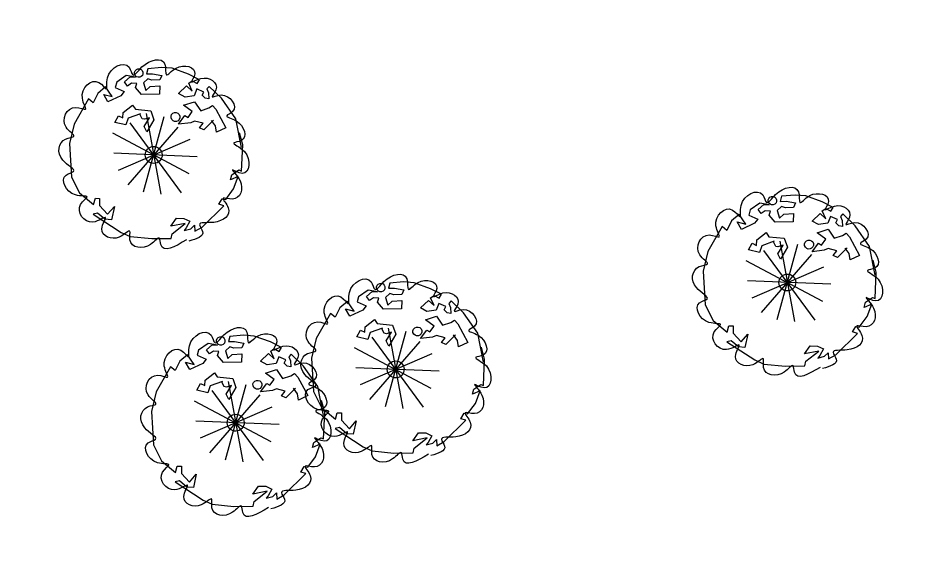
# Model space of a CAD drawing. Extents: x 652 to 897, y 187 to 370.
# Drawn here: x 859.09 to 876.03, y 230.41 to 240.7 of the extents above; entities that cross this region are included whole.
import ezdxf

# ---------------------------------------------------------------- set-up
doc = ezdxf.new("R2010")
doc.units = 0
doc.layers.get('0').update_dxf_attribs({"linetype": 'CONTINUOUS'})
doc.layers.add('ROAD', color=1, linetype='CONTINUOUS')
doc.styles.add('DIM_FONT', font='txt', dxfattribs={"width": 0.8})
doc.styles.get("Standard").update_dxf_attribs({"font": 'SimSun.ttf'})

# ---------------------------------------------------------------- blocks, each defined once
blk = doc.blocks.new('DDDDDD')
at = {"color": 231}
for p, q in [((0.51, 7.594), (-0.547, 7.166)), ((0.139, 7.366), (0.453, 7.451)), ((0.453, 7.451), (0.51, 7.594)), ((1.368, 7.565), (0.767, 7.394)), ((1.968, 7.48), (1.368, 7.565)), ((2.939, 6.88), (1.968, 7.48)), ((-0.547, 7.166), (-0.833, 6.995)), ((-0.004, 7.194), (0.139, 7.366)), ((0.31, 6.852), (-0.004, 7.194)), ((0.625, 7.251), (0.225, 7.194)), ((0.225, 7.194), (0.31, 6.852)), ((0.825, 7.109), (0.625, 7.251)), ((0.767, 7.394), (0.91, 7.223)), ((0.91, 7.223), (0.825, 7.109)), ((-0.833, 6.995), (-1.319, 6.424)), ((3.396, 6.367), (2.939, 6.88)), ((-1.319, 6.424), (-1.69, 5.882)), ((3.825, 5.482), (3.396, 6.367)), ((-1.69, 5.882), (-1.576, 5.767)), ((1.296, 3.526), (0.653, 6.059)), ((1.246, 6.025), (0.717, 3.418)), ((-1.576, 5.767), (-1.547, 5.197)), ((-1.547, 5.197), (-1.347, 5.653)), ((-1.347, 5.653), (-1.233, 5.339)), ((0.088, 3.561), (1.806, 5.826)), ((0.146, 5.749), (1.857, 3.707)), ((-1.719, 5.368), (-1.804, 5.14)), ((-1.69, 5.254), (-1.719, 5.368)), ((-1.576, 5.026), (-1.69, 5.254)), ((-1.233, 5.339), (-1.376, 5.14)), ((2.294, 4.155), (-0.248, 5.304)), ((2.409, 5.474), (-0.22, 4.128)), ((3.625, 5.425), (3.825, 5.482)), ((3.796, 5.111), (3.625, 5.425)), ((-1.947, 5.083), (-1.976, 4.797)), ((-1.776, 4.968), (-1.947, 5.083)), ((-1.804, 5.14), (-1.776, 4.968)), ((-1.376, 5.14), (-1.576, 5.026)), ((3.282, 4.512), (3.368, 4.997)), ((3.368, 4.997), (3.654, 4.968)), ((3.654, 4.968), (3.425, 4.769)), ((3.825, 4.769), (3.796, 5.111)), ((-1.976, 4.797), (-1.804, 3.77)), ((-0.61, 4.707), (2.342, 4.779)), ((3.425, 4.769), (3.825, 4.769)), ((3.339, 4.341), (3.282, 4.512)), ((3.625, 4.512), (3.339, 4.341)), ((3.739, 4.369), (3.625, 4.512)), ((3.739, 3.97), (3.739, 4.369)), ((3.425, 3.97), (3.425, 4.141)), ((3.425, 4.141), (3.596, 4.141)), ((3.596, 4.141), (3.625, 3.884)), ((-1.804, 3.77), (-1.661, 3.884)), ((-1.661, 3.884), (-1.576, 3.684)), ((2.568, 3.399), (2.911, 3.913)), ((2.911, 3.913), (3.225, 3.941)), ((3.196, 3.627), (2.939, 3.713)), ((2.939, 3.713), (2.968, 3.513)), ((3.225, 3.941), (3.311, 3.827)), ((3.311, 3.827), (3.425, 3.97)), ((3.511, 3.741), (3.739, 3.97)), ((3.625, 3.884), (3.511, 3.741)), ((-1.576, 3.684), (-1.661, 3.599)), ((-1.661, 3.599), (-1.519, 3.171)), ((2.796, 3.228), (2.568, 3.399)), ((2.968, 3.513), (2.796, 3.228)), ((3.111, 3.342), (3.225, 3.427)), ((3.225, 3.427), (3.196, 3.627)), ((-1.519, 3.171), (-1.261, 2.8)), ((-1.261, 2.8), (-1.204, 3.085)), ((-1.204, 3.085), (-1.09, 2.942)), ((2.968, 3.114), (3.111, 3.342)), ((3.054, 2.971), (2.968, 3.114)), ((3.282, 3.199), (3.054, 2.971)), ((3.396, 3.37), (3.282, 3.199)), ((3.282, 2.828), (3.511, 3.228)), ((3.511, 3.228), (3.396, 3.37)), ((-1.09, 2.942), (-1.09, 2.657)), ((1.996, 2.743), (2.225, 2.857)), ((2.225, 2.857), (2.282, 2.486)), ((3.054, 2.543), (3.282, 2.828)), ((-1.09, 2.657), (-1.176, 2.6)), ((-1.176, 2.6), (-0.461, 2.058)), ((1.853, 2.457), (1.996, 2.743)), ((2.282, 2.486), (2.025, 2.429)), ((2.568, 2.2), (3.054, 2.543)), ((1.482, 2.115), (1.568, 2.2)), ((1.568, 2.2), (1.71, 2.229)), ((1.71, 2.229), (1.768, 2.115)), ((1.768, 2.115), (1.996, 2.257)), ((1.996, 2.257), (1.853, 2.457)), ((2.025, 2.429), (2.311, 2.372)), ((2.311, 2.229), (2.139, 2.143)), ((2.196, 2.001), (2.568, 2.2)), ((2.311, 2.372), (2.311, 2.229)), ((-0.518, 2.143), (0.396, 1.744)), ((-0.461, 2.058), (-0.061, 1.915)), ((1.253, 1.744), (1.825, 1.858)), ((1.653, 2.001), (1.482, 2.115)), ((1.796, 1.972), (1.653, 2.001)), ((1.825, 1.858), (1.796, 1.972)), ((2.139, 2.143), (2.196, 2.001)), ((0.396, 1.744), (1.253, 1.744))]:
    blk.add_line(p, q, dxfattribs=at)
for points in [[(2.396, 4.312), (2.511, 4.74), (2.368, 4.94), (2.653, 5.197), (2.768, 4.968), (2.625, 4.883), (2.768, 4.769), (2.796, 4.369), (2.625, 4.369), (2.282, 3.97), (1.968, 4.055), (1.768, 4.483), (1.968, 4.455), (2.111, 4.141), (2.168, 4.312), (2.225, 4.369), (2.396, 4.341)], [(0.796, 2.4), (0.71, 2.857), (0.853, 2.942), (0.91, 2.743), (1.139, 2.942), (1.168, 3.085), (1.368, 3.456), (1.482, 3.114), (1.368, 3.056), (1.453, 2.828), (1.796, 2.942), (1.682, 2.571), (1.31, 2.571), (1.225, 2.286), (1.225, 2.143), (1.053, 2.115), (0.339, 2.2), (0.396, 2.543), (0.596, 2.457), (0.825, 2.457)]]:
    blk.add_lwpolyline(points, dxfattribs=at)
for centre, radius in [((0.987, 4.746), 0.288), ((3.568, 3.57), 0.146), ((1.625, 3.399), 0.154)]:
    blk.add_circle(centre, radius, dxfattribs=at)
blk.add_spline([(-2.027, 5.478), (-1.661, 6.292), (-1.457, 6.211), (-1.457, 6.577), (-0.927, 7.065), (-0.683, 6.902), (-0.642, 7.309), (-0.072, 7.635), (0.172, 7.309), (0.294, 7.757), (1.027, 7.757), (1.109, 7.431), (1.394, 7.716), (2.127, 7.594), (2.086, 7.309), (2.616, 7.391), (3.145, 6.902), (3.064, 6.618), (3.471, 6.658), (3.838, 6.007), (3.593, 5.763), (3.96, 5.641), (4.082, 4.868), (3.756, 4.787), (4.041, 4.542), (3.919, 3.729), (3.634, 3.769), (3.675, 3.362), (3.308, 2.671), (2.982, 2.833), (2.982, 2.427), (2.453, 2.02), (2.29, 2.264), (2.209, 1.938), (1.598, 1.735), (1.475, 1.979), (1.353, 1.694), (0.661, 1.694), (0.661, 1.938), (0.335, 1.775), (-0.317, 2.02), (-0.235, 2.264), (-0.683, 2.142), (-1.253, 2.63), (-0.968, 2.833), (-1.416, 2.833), (-1.783, 3.403), (-1.579, 3.647), (-1.946, 3.688), (-2.068, 4.38), (-1.864, 4.827), (-2.109, 4.868), (-2.109, 5.438)], degree=3, dxfattribs=at)
at = {"color": 231, "style": 'DIM_FONT', "width": 0.8, "flags": 9}
for tag in ['YSIZE', 'XSIZE', 'YSIZE', 'XSIZE']:
    blk.add_attdef(tag, (0.987, 4.746), '', height=0.00125, rotation=245.6774, dxfattribs=at)
at = {"color": 231, "width": 0.8, "flags": 9}
for tag in ['YSIZE', 'XSIZE', 'YSIZE', 'XSIZE']:
    blk.add_attdef(tag, (0.987, 4.746), '', height=0.00125, rotation=245.6774, dxfattribs=at)

msp = doc.modelspace()

# ---------------------------------------------------------------- linework, layer by layer
at = {"layer": 'ROAD'}
msp.add_arc((874.7842, 236.4549), 26.721, 180.91128, 255.45198, dxfattribs=at)

# ---------------------------------------------------------------- block references
at = {"xscale": 0.5500000016764025, "yscale": 0.5499999993480742, "zscale": 0.55, "rotation": 124.8290657160538}
for p in [(864.082, 239.1794), (875.9619, 236.7876), (868.6186, 235.1584), (865.619, 234.1588)]:
    msp.add_blockref('DDDDDD', p, dxfattribs=at)

doc.saveas('drawing.dxf')
